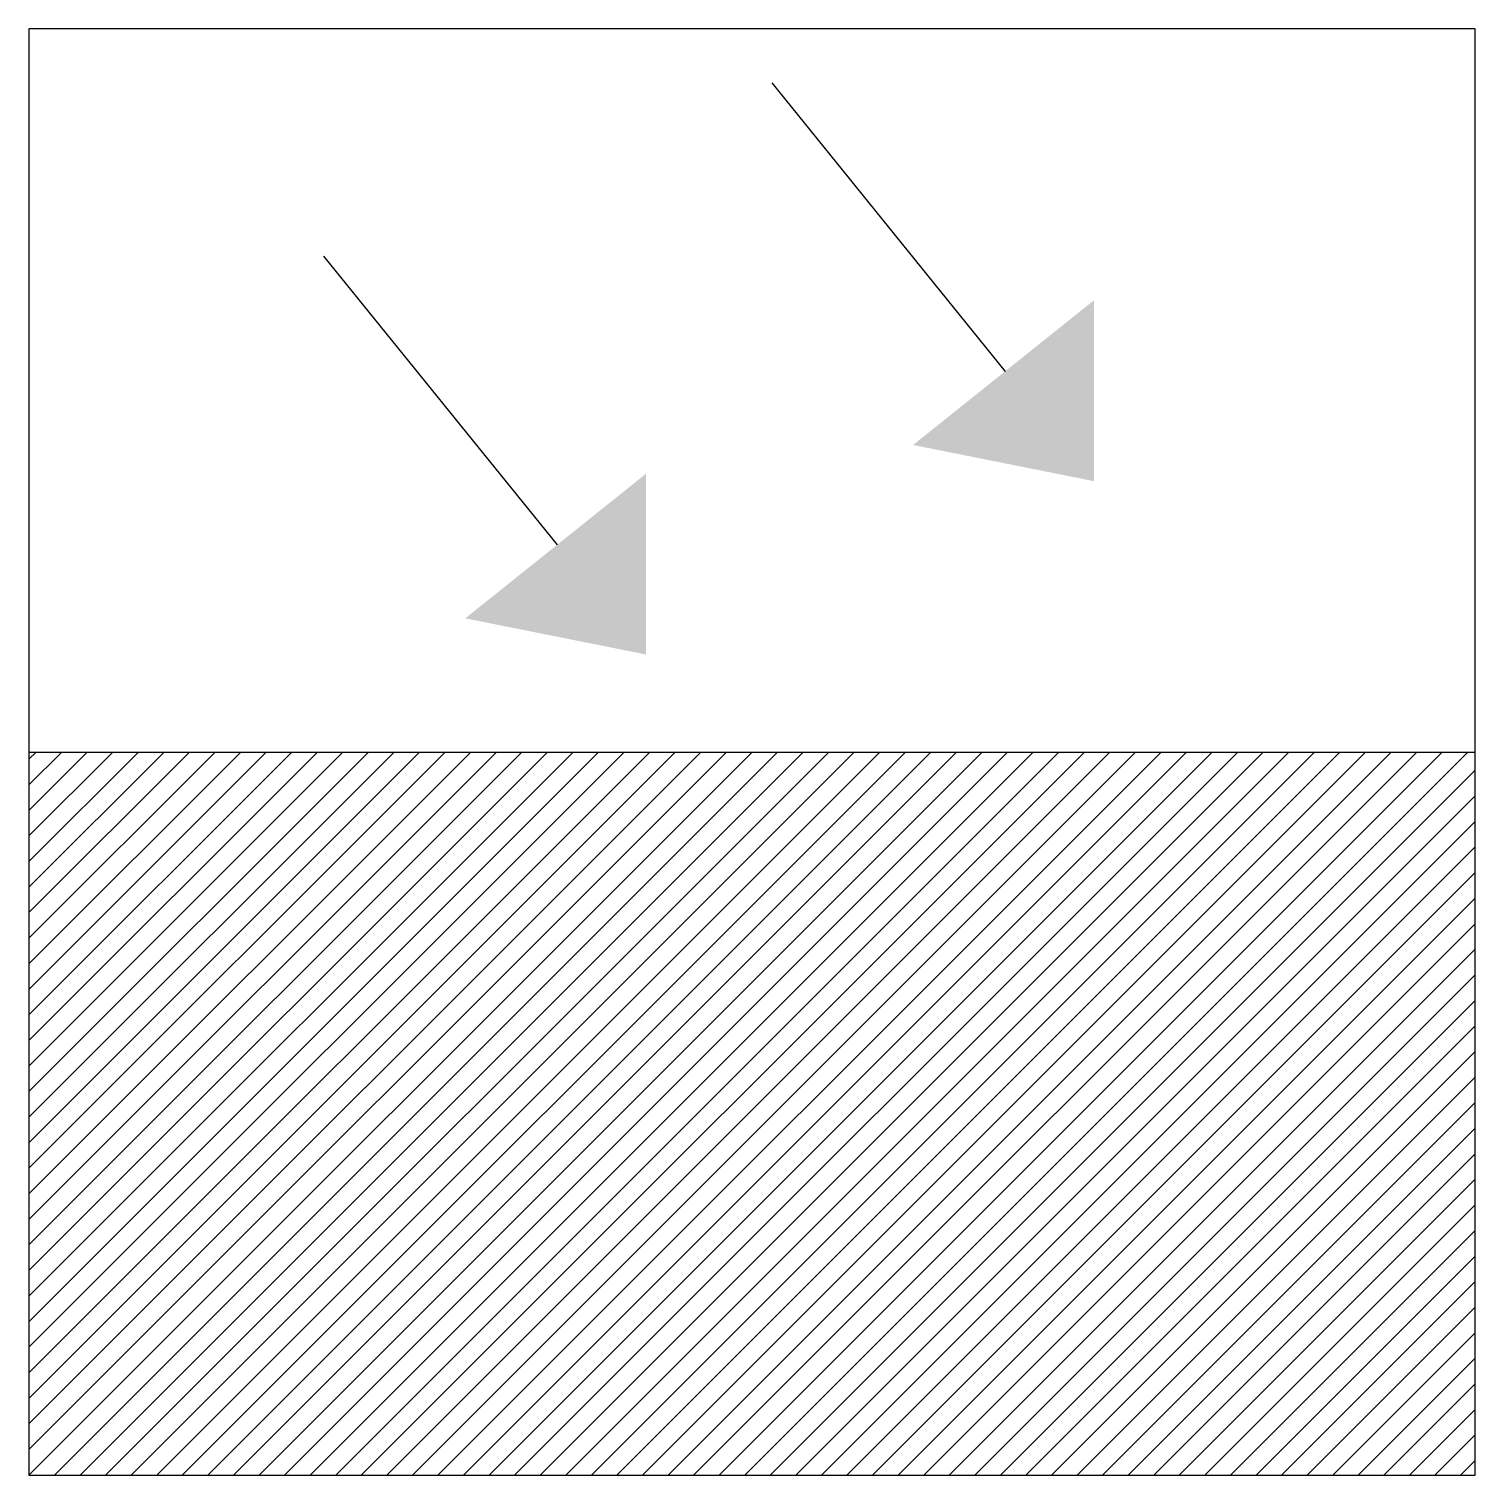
# Model space of a CAD drawing. Header units: millimetres. Extents: x 0 to 10, y 0 to 10.
import ezdxf

# ---------------------------------------------------------------- set-up
doc = ezdxf.new("R2010")
doc.units = ezdxf.units.MM
doc.layers.get('0').update_dxf_attribs({"lineweight": 25, "true_color": 0xffffff})

msp = doc.modelspace()

# ---------------------------------------------------------------- hatches: boundary and pattern name
for points in [[(6.114, 7.123), (7.364, 6.873), (7.364, 8.123)], [(3.017, 5.924), (4.267, 5.674), (4.267, 6.924)]]:
    msp.add_hatch(color=256).paths.add_polyline_path(points)
h = msp.add_hatch()
h.set_pattern_fill('ANSI31', color=256, scale=0.25, angle=180, style=0)
h.set_pattern_definition([(45, (0, 0), (-0.0883883, 0.0883883), [])])
h.paths.add_polyline_path([(0, 5), (10, 5), (10, 0), (0, 0)])

# ---------------------------------------------------------------- linework, layer by layer
for p, q in [((10, 10), (0, 10)), ((0, 10), (0, 5)), ((10, 5), (10, 10)), ((5.136, 9.627), (6.751, 7.631)), ((2.038, 8.429), (3.653, 6.433)), ((0, 5), (0, 0)), ((0, 5), (10, 5)), ((10, 0), (10, 5)), ((0, 0), (10, 0))]:
    msp.add_line(p, q)

doc.saveas('drawing.dxf')
